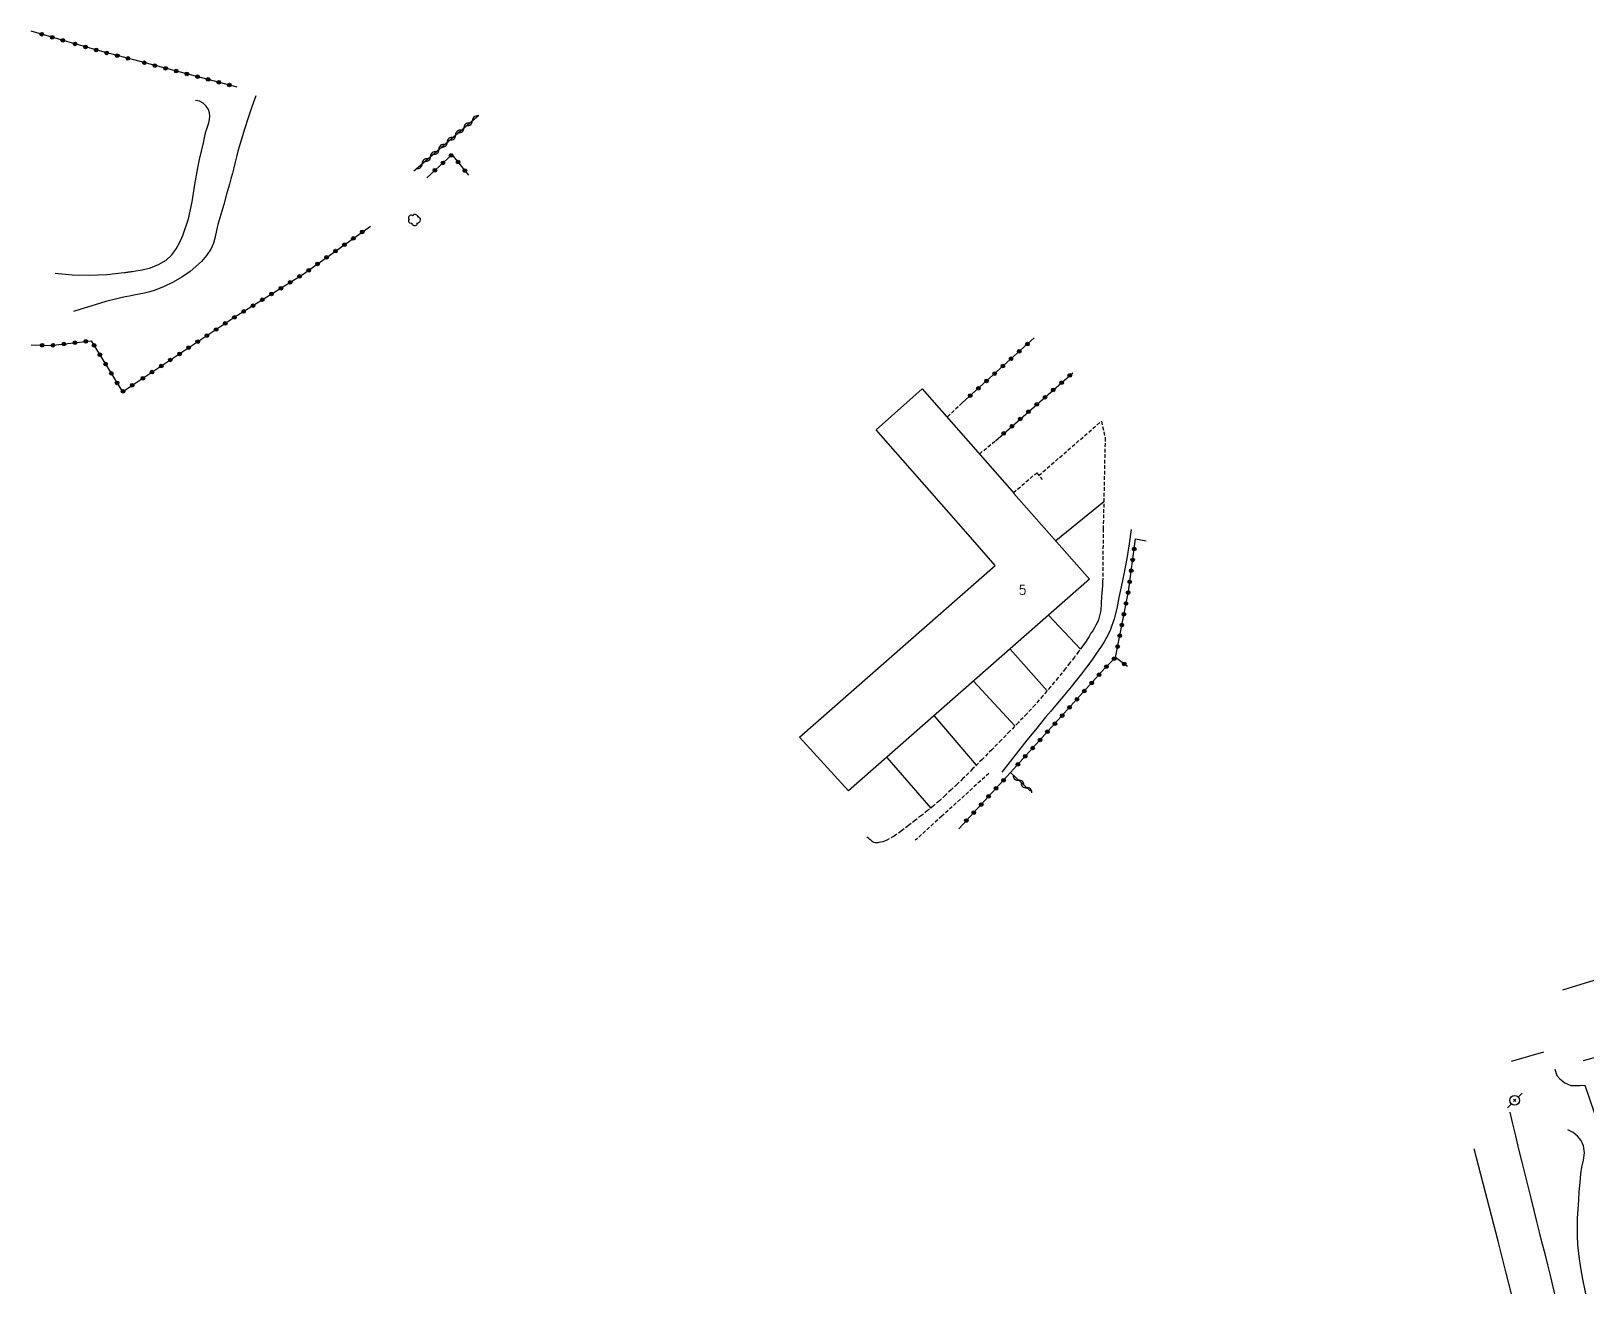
# Model space of a CAD drawing. Header units: millimetres. Extents: x 146000 to 147001, y 141999 to 143000.
# Drawn here: x 146000 to 146212.3, y 142000 to 142172.3 of the extents above; entities that cross this region are included whole.
import ezdxf
from ezdxf.enums import TextEntityAlignment as Align

# ---------------------------------------------------------------- set-up
doc = ezdxf.new("R2010")
doc.units = ezdxf.units.MM
doc.linetypes.add('DASHED', pattern=[0.75, 0.5, -0.25])
doc.layers.get('0').update_dxf_attribs({"linetype": 'CONTINUOUS'})
for name, color, linetype in [('W0008', 7, 'CONTINUOUS'), ('W0014', 7, 'CONTINUOUS'), ('W0017', 7, 'CONTINUOUS'), ('W0071', 7, 'CONTINUOUS'), ('W0101', 7, 'CONTINUOUS'), ('W0104', 1, 'CONTINUOUS'), ('W0112', 1, 'DASHED'), ('W0214', 2, 'CONTINUOUS'), ('W0300', 7, 'CONTINUOUS'), ('W0310', 3, 'CONTINUOUS'), ('W0322', 7, 'CONTINUOUS'), ('W0323', 7, 'CONTINUOUS'), ('W0330', 7, 'CONTINUOUS'), ('W0473', 7, 'CONTINUOUS'), ('W0991', 7, 'CONTINUOUS')]:
    doc.layers.add(name, color=color, linetype=linetype)
doc.styles.get("Standard").update_dxf_attribs({"font": 'romans.shx', "width": 0.85})

# ---------------------------------------------------------------- blocks, each defined once
blk = doc.blocks.new('T300')
for p, q in [((-0.8, 0.51), (-0.86, 0.34)), ((-0.86, 0.34), (-0.86, 0.17)), ((-0.86, 0.17), (-0.74, 0.06)), ((-0.69, 0.63), (-0.8, 0.51)), ((-0.8, -0.06), (-0.74, 0.06)), ((-0.74, 0.06), (-0.69, 0.11)), ((-0.57, 0.69), (-0.69, 0.63)), ((-0.46, 0.69), (-0.57, 0.69)), ((-0.29, 0.63), (-0.46, 0.69)), ((-0.29, 0.63), (-0.17, 0.74)), ((-0.23, 0.57), (-0.29, 0.63)), ((-0.17, 0.74), (-0.06, 0.8)), ((-0.06, 0.8), (0.06, 0.8)), ((0.06, 0.8), (0.23, 0.74)), ((0.23, 0.74), (0.34, 0.63)), ((0.34, 0.63), (0.4, 0.51)), ((0.46, 0.46), (0.34, 0.46)), ((0.4, 0.51), (0.4, 0.46)), ((0.57, 0.4), (0.46, 0.46)), ((0.57, 0.4), (0.69, 0.29)), ((0.69, 0.29), (0.74, 0.17)), ((0.74, 0.06), (0.69, -0.17)), ((0.74, 0.17), (0.74, 0.06)), ((-0.8, -0.17), (-0.8, -0.06)), ((-0.8, -0.23), (-0.8, -0.17)), ((-0.74, -0.34), (-0.8, -0.23)), ((-0.69, -0.4), (-0.74, -0.34)), ((-0.51, -0.46), (-0.69, -0.4)), ((-0.4, -0.46), (-0.51, -0.46)), ((-0.4, -0.46), (-0.34, -0.46)), ((-0.34, -0.46), (-0.34, -0.4)), ((-0.34, -0.51), (-0.34, -0.46)), ((-0.29, -0.63), (-0.34, -0.51)), ((-0.17, -0.74), (-0.29, -0.63)), ((-0.06, -0.8), (-0.17, -0.74)), ((0.06, -0.8), (-0.06, -0.8)), ((0.17, -0.74), (0.06, -0.8)), ((0.23, -0.69), (0.17, -0.74)), ((0.29, -0.46), (0.23, -0.46)), ((0.29, -0.63), (0.23, -0.69)), ((0.46, -0.4), (0.29, -0.46)), ((0.34, -0.51), (0.29, -0.63)), ((0.34, -0.51), (0.34, -0.46)), ((0.57, -0.34), (0.46, -0.4)), ((0.63, -0.29), (0.57, -0.34)), ((0.69, -0.17), (0.63, -0.29))]:
    blk.add_line(p, q)
blk = doc.blocks.new('T473')
for p, q in [((-0.166667, 0.166667), (0.166667, -0.166667)), ((-0.166667, -0.166667), (0.166667, 0.166667)), ((0.500001, 0.500001), (1.000002, 1.000002)), ((-1.000002, -1.000002), (-0.500001, -0.500001))]:
    blk.add_line(p, q)
blk.add_ellipse((0, 0), major_axis=(0.471405, 0.471405), ratio=1, start_param=5.4977871438, end_param=11.780972451)
blk = doc.blocks.new('t323o')
at = {"color": 0, "linetype": 'Continuous'}
for radius in [0.25, 0.15]:
    blk.add_circle((0, 0), radius, dxfattribs=at)
blk = doc.blocks.new('t310o')
at = {"color": 0, "linetype": 'Continuous'}
for centre, start, end in [((-0.5, 0.38), 216.8699, 323.1304), ((0.5, -0.37), 36.8699, 143.1303)]:
    blk.add_arc(centre, 0.625, start, end, dxfattribs=at)
blk = doc.blocks.new('t322o')
at = {"color": 0, "linetype": 'Continuous'}
for radius in [0.25, 0.15]:
    blk.add_circle((0, 0), radius, dxfattribs=at)

msp = doc.modelspace()

# ---------------------------------------------------------------- linework, layer by layer
at = {"layer": 'W0008'}
msp.add_lwpolyline([(146207.93, 142000), (146207.89, 142000.18), (146207.32, 142002.49), (146206.96, 142003.97), (146206.59, 142005.46), (146206.22, 142006.94), (146205.84, 142008.42), (146205.47, 142009.9), (146205.1, 142011.38), (146204.73, 142012.86), (146204.36, 142014.35), (146203.91, 142016.15), (146203.47, 142017.96), (146203.03, 142019.77), (146202.59, 142021.58), (146202.15, 142023.39), (146201.81, 142024.79)], dxfattribs=at)
at = {"layer": 'W0014'}
msp.add_lwpolyline([(146202, 142000), (146201.25, 142003.03), (146200.21, 142007.21), (146196.91, 142019.78), (146196.91, 142019.78), (146196.91, 142019.78), (146196.91, 142019.78), (146196.91, 142019.78)], dxfattribs=at)
at = {"layer": 'W0017'}
msp.add_lwpolyline([(146206.4, 142032.98), (146201.95, 142031.72)], dxfattribs=at)
at = {"layer": 'W0071'}
for points in [[(146030.68, 142163.49), (146030.13, 142161.99), (146029.61, 142160.47), (146029.12, 142158.95), (146028.65, 142157.42), (146028.43, 142156.68), (146028.22, 142155.93), (146028.03, 142155.18), (146027.84, 142154.42), (146027.65, 142153.67), (146027.46, 142152.92), (146027.26, 142152.17), (146027.06, 142151.42), (146026.68, 142150.05), (146026.28, 142148.68), (146025.89, 142147.31), (146025.49, 142145.94), (146025.28, 142145.1), (146025.11, 142144.25), (146024.88, 142143.39), (146024.52, 142142.58), (146023.94, 142141.7), (146023.26, 142140.9), (146022.5, 142140.18), (146021.7, 142139.52), (146020.58, 142138.74), (146019.4, 142138.06), (146018.17, 142137.48), (146016.91, 142136.98), (146016.2, 142136.74), (146015.47, 142136.55), (146014.74, 142136.4), (146014, 142136.27)], [(146014, 142139.55), (146015.14, 142139.75), (146016.28, 142140.03), (146017.39, 142140.45), (146018.41, 142141.05), (146019.19, 142141.77), (146019.81, 142142.62), (146020.3, 142143.53), (146020.72, 142144.45), (146021.48, 142146.7), (146021.96, 142149.03), (146022.32, 142151.37), (146022.75, 142153.67), (146023, 142154.8), (146023.26, 142155.93), (146023.51, 142157.06), (146023.73, 142158.19), (146023.83, 142158.6), (146023.96, 142159), (146024.1, 142159.4), (146024.23, 142159.8), (146024.33, 142160.24), (146024.37, 142160.69), (146024.34, 142161.15), (146024.21, 142161.6), (146023.91, 142162.08), (146023.5, 142162.48), (146023, 142162.74), (146022.45, 142162.86)], [(146003.26, 142139.31), (146005.61, 142139.07), (146007.98, 142139), (146010.34, 142139.1), (146012.7, 142139.36), (146012.86, 142139.39), (146013.02, 142139.41), (146013.18, 142139.44), (146013.35, 142139.46), (146013.51, 142139.48), (146013.67, 142139.51), (146013.84, 142139.53), (146014, 142139.55)], [(146014, 142136.27), (146013.42, 142136.16), (146012.84, 142136.05), (146012.26, 142135.93), (146011.68, 142135.8), (146010.2, 142135.4), (146008.73, 142134.98), (146007.26, 142134.53), (146005.8, 142134.06)]]:
    msp.add_lwpolyline(points, dxfattribs=at)
at = {"layer": 'W0101'}
msp.add_lwpolyline([(146121.61, 142123.49), (146134.14, 142109.24), (146134.12, 142109.24), (146144.43, 142097.51), (146111.56, 142068.65), (146104.85, 142075.98), (146131.55, 142099.4), (146127.87, 142103.62), (146115.31, 142117.9)], close=True, dxfattribs=at)
for points in [[(146209.01, 142041.5), (146209.01, 142041.5), (146218.16, 142044.33)], [(146218.16, 142044.33), (146220.43, 142036.52), (146224.31, 142037.55), (146225.67, 142032.53), (146221.84, 142031.45), (146222.97, 142027.5), (146217.36, 142025.92), (146215.42, 142032.81), (146211.8, 142031.79)]]:
    msp.add_lwpolyline(points, dxfattribs=at)
at = {"layer": 'W0104'}
msp.add_lwpolyline([(146207.93, 142030.68), (146207.93, 142030.68), (146207.93, 142030.68), (146207.93, 142030.68), (146208.2, 142029.81), (146208.59, 142029.36), (146209.29, 142028.81), (146210.13, 142028.45), (146210.69, 142028.42), (146211.32, 142028.44), (146212.02, 142028.46), (146213.31, 142024.77), (146217.36, 142025.92)], dxfattribs=at)
at = {"layer": 'W0112'}
for points in [[(146127.05, 142121.58), (146125, 142119.64)], [(146137.51, 142111.69), (146146.06, 142119.09), (146146.56, 142116.83), (146146.3, 142104.4), (146146.22, 142097.1)], [(146129.42, 142114.61), (146131.58, 142116.42)], [(146134.05, 142109.34), (146137.22, 142112.05), (146137.95, 142111.12)], [(146146.22, 142097.1), (146146.18, 142096.6), (146146.14, 142096.1), (146146.11, 142095.6), (146146.07, 142095.09), (146146.05, 142094.84), (146146.04, 142094.59), (146146.03, 142094.34), (146146.02, 142094.09), (146146.01, 142093.84), (146145.99, 142093.58), (146145.96, 142093.33), (146145.92, 142093.08), (146145.85, 142092.72), (146145.75, 142092.35), (146145.64, 142091.99), (146145.5, 142091.64), (146145.31, 142091.25), (146145.09, 142090.87), (146144.86, 142090.5), (146144.63, 142090.14), (146144.36, 142089.7), (146144.09, 142089.28), (146143.81, 142088.85), (146143.52, 142088.43), (146142.94, 142087.65), (146142.36, 142086.87), (146141.76, 142086.1), (146141.15, 142085.34), (146140.14, 142084.09), (146139.11, 142082.84), (146138.07, 142081.61), (146137.01, 142080.4), (146135.88, 142079.17), (146134.73, 142077.97), (146133.56, 142076.78), (146132.4, 142075.59), (146131.1, 142074.26), (146129.79, 142072.94), (146128.48, 142071.63), (146127.16, 142070.33), (146126.37, 142069.56), (146125.57, 142068.79), (146124.77, 142068.04), (146123.95, 142067.3), (146123.15, 142066.62), (146122.34, 142065.95), (146121.51, 142065.29), (146120.67, 142064.65), (146119.72, 142063.92), (146118.76, 142063.17), (146117.76, 142062.48), (146116.7, 142061.89), (146116.46, 142061.78), (146116.21, 142061.7), (146115.96, 142061.64), (146115.7, 142061.59), (146115.53, 142061.57), (146115.36, 142061.55), (146115.19, 142061.55), (146115.02, 142061.58), (146114.89, 142061.64), (146114.78, 142061.72), (146114.68, 142061.82), (146114.59, 142061.9), (146114.45, 142062.01), (146114.32, 142062.13), (146114.18, 142062.25), (146114.05, 142062.37)], [(146130.69, 142071.02), (146124.27, 142065.19), (146120.66, 142061.91)]]:
    msp.add_lwpolyline(points, dxfattribs=at)
at = {"layer": 'W0214'}
msp.add_lwpolyline([(146150.12, 142104.3), (146149.83, 142102.34), (146149.51, 142100.37), (146149.14, 142098.42), (146148.75, 142096.47), (146148.45, 142095.01), (146148.15, 142093.55), (146147.78, 142092.1), (146147.29, 142090.68), (146146.89, 142089.82), (146146.42, 142089), (146145.91, 142088.2), (146145.39, 142087.41), (146144.73, 142086.46), (146144.04, 142085.53), (146143.34, 142084.62), (146142.62, 142083.71), (146141.94, 142082.86), (146141.25, 142082.02), (146140.55, 142081.18), (146139.84, 142080.35), (146139.13, 142079.51), (146138.43, 142078.68), (146137.73, 142077.84), (146137.04, 142076.99), (146135.88, 142075.55), (146134.74, 142074.1), (146133.6, 142072.64), (146132.48, 142071.18)], dxfattribs=at)
at = {"layer": 'W0300'}
msp.add_lwpolyline([(146212.17, 142000), (146212.07, 142000.45), (146211.74, 142001.99), (146211.46, 142003.55), (146211.23, 142005.11), (146211.07, 142006.69), (146211.01, 142007.91), (146211, 142009.12), (146211.03, 142010.34), (146211.09, 142011.56), (146211.18, 142012.77), (146211.27, 142013.98), (146211.37, 142015.19), (146211.46, 142016.4), (146211.61, 142017.29), (146211.85, 142018.24), (146211.99, 142019.23), (146211.84, 142020.21), (146211.5, 142020.91), (146211.02, 142021.53), (146210.41, 142022.03), (146209.7, 142022.38)], dxfattribs=at)
at = {"layer": 'W0310'}
for points in [[(146052.24, 142153.25), (146061.08, 142160.83)], [(146136.37, 142068.58), (146133.65, 142071.13)]]:
    msp.add_lwpolyline(points, dxfattribs=at)
at = {"layer": 'W0322'}
for points in [[(146147.98, 142086.86), (146149.73, 142095.84), (146150.72, 142103.03)], [(146133.65, 142071.14), (146141.84, 142080.18), (146146.57, 142085.42), (146147.98, 142086.86)]]:
    msp.add_lwpolyline(points, dxfattribs=at)
at = {"layer": 'W0323'}
for points in [[(146004.55, 142171), (146000, 142172.32)], [(146014, 142168.38), (146009.63, 142169.53), (146004.55, 142171)], [(146028.11, 142164.69), (146014, 142168.38)], [(146059.72, 142152.64), (146057.44, 142155.48), (146054, 142152.31)], [(146014, 142124.12), (146027.82, 142133.31), (146037.13, 142139.14), (146046.3, 142145.71)], [(146000, 142129.52), (146002.62, 142129.4), (146008.21, 142130.07), (146012.48, 142123.11), (146014, 142124.12)], [(146136.88, 142130.45), (146127.04, 142121.58)], [(146131.6, 142116.42), (146142.15, 142125.69)], [(146150.72, 142103.03), (146152.16, 142102.75)], [(146149.61, 142085.63), (146147.98, 142086.86)], [(146133.65, 142071.13), (146126.6, 142063.47)]]:
    msp.add_lwpolyline(points, dxfattribs=at)
at = {"layer": 'W0330'}
for points in [[(146139.82, 142102.8), (146146.38, 142108.14)], [(146138.85, 142092.61), (146143.19, 142087.98)], [(146138.64, 142082.27), (146133.6, 142088)], [(146128.59, 142083.6), (146134.26, 142077.5)], [(146129.01, 142072.17), (146123.25, 142078.92)], [(146116.76, 142073.21), (146122.77, 142066.3)]]:
    msp.add_lwpolyline(points, dxfattribs=at)

# ---------------------------------------------------------------- block references
at = {"layer": 'W0300'}
msp.add_blockref('T300', (146052.35, 142146.53), dxfattribs=at)
at = {"layer": 'W0310'}
for p, rotation in [((146059.07, 142159.11), 40.60475352862429), ((146060.21, 142160.08), 40.60475352862429), ((146055.65, 142156.18), 40.60475352862429), ((146056.79, 142157.15), 40.60475352862429), ((146057.93, 142158.13), 40.60475352862429), ((146053.37, 142154.23), 40.60475352862429), ((146054.51, 142155.2), 40.60475352862429), ((146134.74, 142070.1), 136.7297333383594), ((146135.84, 142069.08), 136.7297333383594)]:
    msp.add_blockref('t310o', p, dxfattribs=dict(at, rotation=rotation))
at = {"layer": 'W0322'}
for p, rotation in [((146150.53, 142101.64), 82.17688622053116), ((146150.32, 142100.15), 82.17688622053116), ((146149.91, 142097.18), 82.17688622053116), ((146150.12, 142098.67), 82.17688622053116), ((146149.7, 142095.7), 78.9703123783843), ((146149.41, 142094.22), 78.9703123783843), ((146148.84, 142091.28), 78.9703123783843), ((146149.13, 142092.75), 78.9703123783843), ((146148.55, 142089.81), 78.9703123783843), ((146147.79, 142086.67), 45.68301690934231), ((146148.27, 142088.34), 78.9703123783843), ((146145.73, 142084.49), 47.9452253144385), ((146146.74, 142085.6), 45.68301690934231), ((146143.72, 142082.26), 47.9452253144385), ((146144.73, 142083.37), 47.9452253144385), ((146142.72, 142081.15), 47.9452253144385), ((146140.7, 142078.92), 47.79521140894423), ((146141.71, 142080.03), 47.79521140894423), ((146138.69, 142076.7), 47.79521140894423), ((146139.7, 142077.81), 47.79521140894423), ((146136.67, 142074.48), 47.79521140894423), ((146137.68, 142075.59), 47.79521140894423), ((146134.66, 142072.26), 47.79521140894423), ((146135.66, 142073.37), 47.79521140894423)]:
    msp.add_blockref('t322o', p, dxfattribs=dict(at, rotation=rotation))
at = {"layer": 'W0323'}
for p, rotation in [((146001.44, 142171.9), 163.8358682420984), ((146002.88, 142171.48), 163.8358682420984), ((146004.32, 142171.06), 163.8358682420984), ((146005.99, 142170.58), 163.8358682422421), ((146007.43, 142170.16), 163.8358682422421), ((146008.87, 142169.75), 163.8358682422421), ((146010.31, 142169.35), 165.3316883260098), ((146011.76, 142168.97), 165.3316883260098), ((146013.22, 142168.59), 165.3316883260098), ((146015.45, 142168), 165.3316883258904), ((146016.9, 142167.62), 165.3316883258904), ((146018.35, 142167.24), 165.3316883258904), ((146019.8, 142166.86), 165.3316883258904), ((146021.26, 142166.48), 165.3316883258904), ((146022.71, 142166.1), 165.3316883258904), ((146024.16, 142165.72), 165.3316883258904), ((146025.61, 142165.34), 165.3316883258904), ((146027.06, 142164.96), 165.3316883258904), ((146057.31, 142155.36), 222.6353250939485), ((146058.27, 142154.45), 128.6733934061465), ((146055.1, 142153.33), 222.6353250939485), ((146056.21, 142154.34), 222.6353250939485), ((146059.2, 142153.28), 128.6733934061465), ((146043.97, 142144.04), 35.58725692009312), ((146045.19, 142144.92), 35.58725692009312), ((146041.53, 142142.3), 35.58725692009312), ((146042.75, 142143.17), 35.58725692009312), ((146037.88, 142139.68), 35.58725692009312), ((146039.09, 142140.55), 35.58725692009312), ((146040.31, 142141.43), 35.58725692009312), ((146035.36, 142138.04), 32.07282249293034), ((146036.64, 142138.84), 32.07282249293034), ((146031.55, 142135.65), 32.07282249293034), ((146032.82, 142136.45), 32.07282249293034), ((146034.09, 142137.24), 32.07282249293034), ((146027.74, 142133.26), 33.62450187205764), ((146029.01, 142134.06), 32.07282249293034), ((146030.28, 142134.85), 32.07282249293034), ((146025.24, 142131.6), 33.62450187205764), ((146026.49, 142132.43), 33.62450187205764), ((146001.5, 142129.45), 357.3574547056517), ((146002.99, 142129.45), 6.79065807501738), ((146004.48, 142129.62), 6.79065807501738), ((146005.97, 142129.8), 6.79065807501738), ((146007.46, 142129.98), 6.79065807501738), ((146008.6, 142129.43), 301.5247301860442), ((146021.49, 142129.11), 33.62450187205764), ((146022.74, 142129.94), 33.62450187205764), ((146023.99, 142130.77), 33.62450187205764), ((146135.95, 142129.61), 222.045158470625), ((146009.39, 142128.15), 301.5247301860442), ((146010.17, 142126.87), 301.5247301860442), ((146019, 142127.44), 33.62450187205764), ((146020.25, 142128.27), 33.62450187205764), ((146133.72, 142127.6), 222.045158470625), ((146134.84, 142128.61), 222.045158470625), ((146010.95, 142125.6), 301.5247301860442), ((146015.25, 142124.95), 33.62450187205764), ((146016.5, 142125.78), 33.62450187205764), ((146017.75, 142126.61), 33.62450187205764), ((146131.49, 142125.59), 222.045158470625), ((146132.61, 142126.6), 222.045158470625), ((146141.74, 142125.33), 41.32037145466748), ((146011.74, 142124.32), 301.5247301860442), ((146012.55, 142123.16), 33.62450187164504), ((146013.8, 142123.99), 33.62450187164504), ((146128.15, 142122.58), 222.045158470625), ((146129.27, 142123.59), 222.045158470625), ((146130.38, 142124.59), 222.045158470625), ((146139.48, 142123.35), 41.32037145466748), ((146140.61, 142124.34), 41.32037145466748), ((146137.23, 142121.37), 41.32037145466748), ((146138.36, 142122.36), 41.32037145466748), ((146133.85, 142118.4), 41.32037145466748), ((146134.98, 142119.39), 41.32037145466748), ((146136.1, 142120.38), 41.32037145466748), ((146132.72, 142117.41), 41.32037145466748), ((146149.17, 142085.96), 142.7754801026248), ((146132.7, 142070.09), 227.3731409131835), ((146130.66, 142067.89), 227.3731409131835), ((146131.68, 142068.99), 227.3731409131835), ((146128.63, 142065.68), 227.3731409131835), ((146129.65, 142066.78), 227.3731409131835), ((146127.62, 142064.58), 227.3731409131835)]:
    msp.add_blockref('t323o', p, dxfattribs=dict(at, rotation=rotation))
at = {"layer": 'W0473'}
msp.add_blockref('T473', (146202.45, 142026.4), dxfattribs=at)

# ---------------------------------------------------------------- texts
at = {"layer": 'W0991'}
msp.add_text('5', height=1.25, dxfattribs=at).set_placement((146135.28, 142096.07), align=Align.MIDDLE_CENTER)

doc.saveas('drawing.dxf')
